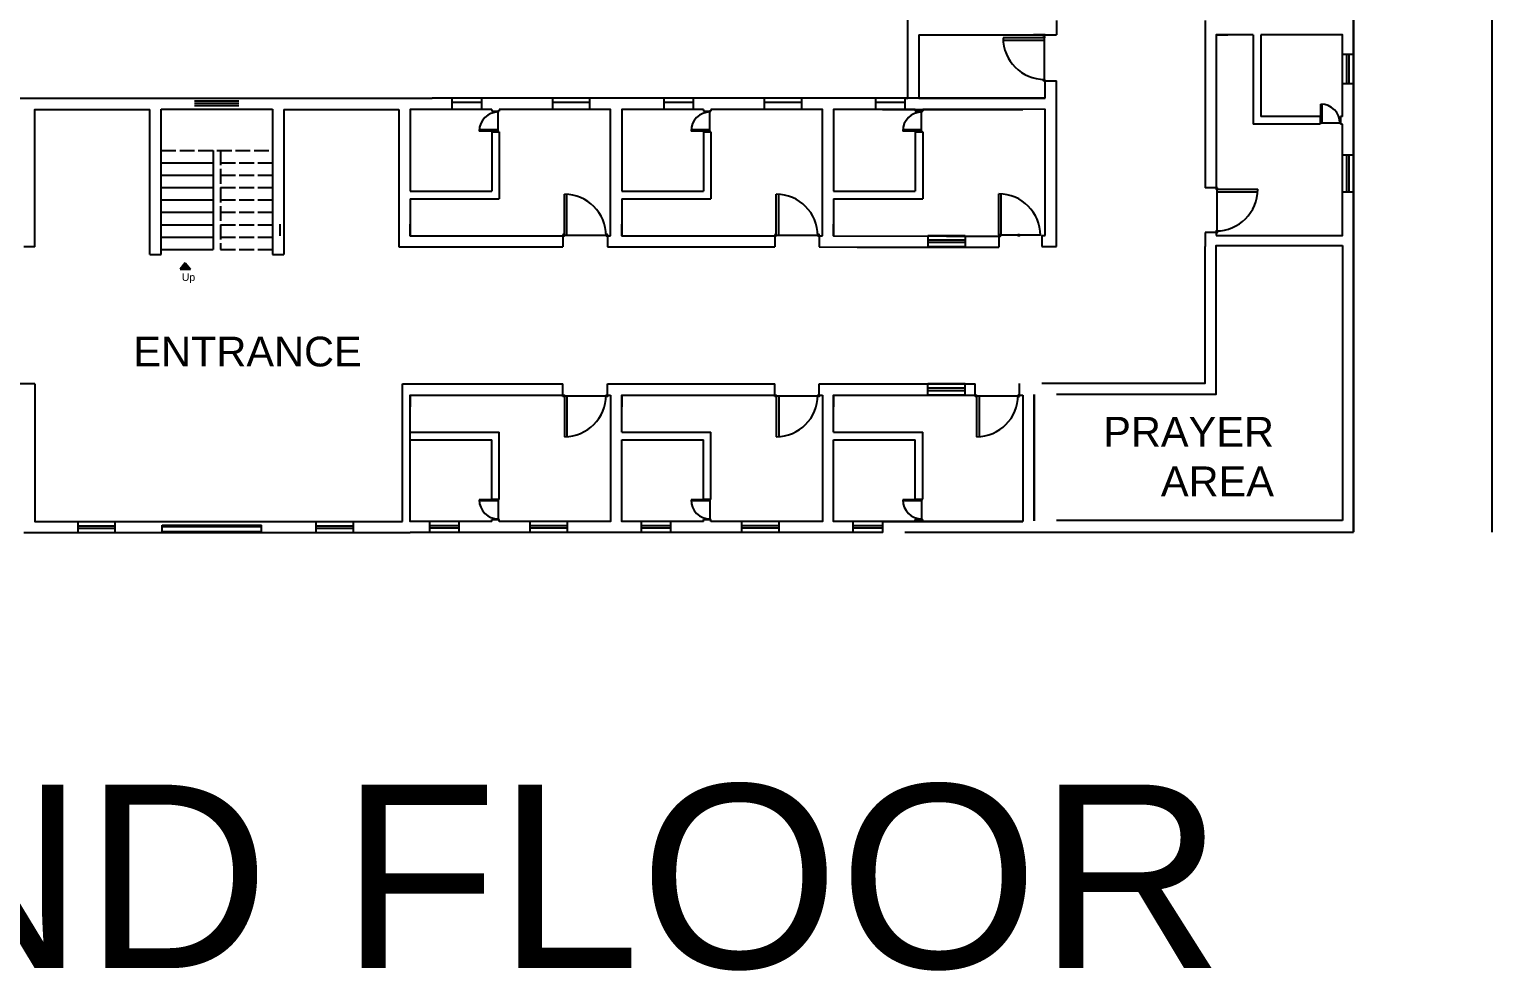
# Model space of a CAD drawing. Header units: inches. Extents: x 2900 to 18472, y 1216 to 4690.
# Drawn here: x 4232 to 5413, y 1216 to 1976 of the extents above; entities that cross this region are included whole.
import ezdxf

# ---------------------------------------------------------------- set-up
doc = ezdxf.new("R2010")
doc.units = ezdxf.units.IN
doc.header["$MEASUREMENT"] = 0
doc.linetypes.add('ACAD_ISO02W100', pattern=[15, 12, -3])
for name, color, linetype in [('Door', 32, 'Continuous'), ('Stairs', 3, 'Continuous'), ('Ventilator', 160, 'Continuous'), ('Windows', 10, 'Continuous')]:
    doc.layers.add(name, color=color, linetype=linetype)
doc.styles.get("Standard").update_dxf_attribs({"font": 'arial.ttf'})

msp = doc.modelspace()

# ---------------------------------------------------------------- hatches: boundary and pattern name
at = {"layer": 'Stairs', "true_color": 0xed1f24}
h = msp.add_hatch(color=240, dxfattribs=at)
h.dxf.hatch_style = 1
h.paths.add_polyline_path([(4362.4197, 1782.7603), (4358.2677, 1787.8259), (4354.1157, 1782.7603)])

# ---------------------------------------------------------------- linework, layer by layer
for p, q in [((5301.7846, 4570.8757), (5301.7846, 1570.8757)), ((5301.7846, 1570.4378), (5301.7846, 4570.8757)), ((5301.7846, 1570.4378), (5301.7846, 4570.8757)), ((5413.3326, 4570.8757), (5413.3326, 1570.4378)), ((4950.7846, 1972), (4950.7846, 1921)), ((5052.7846, 1972), (5043.237, 1972)), ((5190.7846, 1972), (5200.3321, 1972)), ((5220.7846, 1972), (5220.7846, 1900)), ((5226.7846, 1972), (5226.7846, 1906)), ((5052.2793, 1934.778), (5061.7846, 1934.778)), ((5052.7846, 1921), (5052.7846, 1934.778)), ((5061.7846, 1912), (5061.7846, 1934.778)), ((4950.7846, 1921), (5052.7846, 1921)), ((4236.7866, 1911.7321), (4329.7866, 1911.7321)), ((4605.7866, 1911.7321), (4605.7866, 1910.2654)), ((4605.7866, 1910.2654), (4611.7866, 1910.2654)), ((4611.7866, 1911.7321), (4611.7866, 1910.2654)), ((4776.7866, 1911.7321), (4776.7866, 1910.2654)), ((4776.7866, 1910.2654), (4782.7866, 1910.2654)), ((4782.7866, 1911.7321), (4782.7866, 1910.2654)), ((4921.2925, 1911.7321), (5034.7866, 1911.7321)), ((4947.7866, 1911.7321), (4947.7866, 1910.2654)), ((4947.7866, 1910.2654), (4953.7866, 1910.2654)), ((4953.7866, 1911.7321), (4953.7866, 1910.2654)), ((5052.7846, 1810), (5052.7846, 1912)), ((5274.7846, 1906), (5226.7846, 1906)), ((5274.7846, 1906), (5274.7846, 1900)), ((5292.7846, 1906), (5291.3178, 1906)), ((5291.3178, 1906), (5291.3178, 1900)), ((4605.7866, 1893.7321), (4605.7866, 1845.7321)), ((4605.7866, 1893.7321), (4611.7866, 1893.7321)), ((4611.7866, 1893.7321), (4611.7866, 1839.7321)), ((4776.7866, 1893.7321), (4776.7866, 1845.7321)), ((4776.7866, 1893.7321), (4782.7866, 1893.7321)), ((4782.7866, 1893.7321), (4782.7866, 1839.7321)), ((4947.7866, 1893.7321), (4947.7866, 1845.7321)), ((4947.7866, 1893.7321), (4953.7866, 1893.7321)), ((4953.7866, 1893.7321), (4953.7866, 1839.7321)), ((5274.7846, 1900), (5220.7846, 1900)), ((5292.7846, 1900), (5291.3178, 1900)), ((4539.7866, 1845.7321), (4605.7866, 1845.7321)), ((4710.7866, 1845.7321), (4776.7866, 1845.7321)), ((4881.7866, 1845.7321), (4947.7866, 1845.7321)), ((5190.7846, 1848.494), (5181.7846, 1848.494)), ((4539.7866, 1839.7321), (4611.7866, 1839.7321)), ((4710.7866, 1839.7321), (4782.7866, 1839.7321)), ((4881.7866, 1839.7321), (4953.7866, 1839.7321)), ((4434.7866, 1809.7321), (4434.7866, 1819.2797)), ((4539.7866, 1809.7321), (4539.7866, 1819.2797)), ((4710.7866, 1809.7321), (4710.7866, 1819.2797)), ((4710.7866, 1809.7321), (4710.7866, 1819.2797)), ((4881.7866, 1809.7321), (4881.7866, 1819.2797)), ((4663.2925, 1809.7321), (4663.2925, 1800.7321)), ((4699.2925, 1809.7321), (4699.2925, 1800.7321)), ((4834.2925, 1809.7321), (4834.2925, 1800.7321)), ((4870.2925, 1809.7321), (4870.2925, 1800.7321)), ((5015.2911, 1809.4947), (5015.2911, 1800.4947)), ((5050.0691, 1810), (5050.0691, 1801)), ((5190.7846, 1812.494), (5181.7846, 1812.494)), ((5292.7846, 1801.8757), (5292.7846, 1579.8757)), ((4533.7866, 1579.17), (4533.7866, 1690.17)), ((4663.2925, 1681.17), (4663.2925, 1690.17)), ((4699.2925, 1681.17), (4699.2925, 1690.17)), ((4834.2925, 1681.17), (4834.2925, 1690.17)), ((4870.2925, 1681.17), (4870.2925, 1690.17)), ((4996.0711, 1681.17), (4996.0711, 1690.17)), ((5032.0711, 1681.17), (5032.0711, 1690.6078)), ((4539.7866, 1681.17), (4539.7866, 1671.6224)), ((4539.7866, 1579.17), (4539.7866, 1681.17)), ((4710.7866, 1681.17), (4710.7866, 1671.6224)), ((4881.7866, 1681.17), (4881.7866, 1671.6224)), ((5034.7866, 1681.17), (5034.7866, 1579.17)), ((4539.7866, 1651.17), (4611.7866, 1651.17)), ((4539.7866, 1645.17), (4605.7866, 1645.17)), ((4605.7866, 1597.17), (4605.7866, 1645.17)), ((4611.7866, 1597.17), (4611.7866, 1651.17)), ((4710.7866, 1651.17), (4782.7866, 1651.17)), ((4710.7866, 1645.17), (4776.7866, 1645.17)), ((4776.7866, 1597.17), (4776.7866, 1645.17)), ((4782.7866, 1597.17), (4782.7866, 1651.17)), ((4881.7866, 1651.17), (4953.7866, 1651.17)), ((4881.7866, 1645.17), (4947.7866, 1645.17)), ((4947.7866, 1597.17), (4947.7866, 1645.17)), ((4953.7866, 1597.17), (4953.7866, 1651.17)), ((4605.7866, 1597.17), (4611.7866, 1597.17)), ((4776.7866, 1597.17), (4782.7866, 1597.17)), ((4947.7866, 1597.17), (4953.7866, 1597.17)), ((4236.7866, 1579.17), (4349.024, 1579.17)), ((4349.024, 1579.17), (4533.7866, 1579.17)), ((4605.7866, 1579.17), (4605.7866, 1580.6368)), ((4605.7866, 1580.6368), (4611.7866, 1580.6368)), ((4611.7866, 1579.17), (4611.7866, 1580.6368)), ((4776.7866, 1579.17), (4776.7866, 1580.6368)), ((4776.7866, 1580.6368), (4782.7866, 1580.6368)), ((4782.7866, 1579.17), (4782.7866, 1580.6368)), ((4921.2925, 1579.17), (5034.7866, 1579.17)), ((4947.7866, 1579.17), (4947.7866, 1580.6368)), ((4947.7866, 1580.6368), (4953.7866, 1580.6368)), ((4953.7866, 1579.17), (4953.7866, 1580.6368)), ((5292.7846, 1579.8757), (5061.7846, 1579.8757)), ((4528.7892, 1570.17), (4539.7866, 1570.17)), ((4939.4724, 1570.4378), (5301.7846, 1570.4378))]:
    msp.add_line(p, q)
for points in [[(5301.7846, 1972), (5301.7846, 2143)], [(4941.7846, 1921), (4941.7846, 2037)], [(5061.7846, 1983.494), (5061.7846, 1972)], [(5181.7846, 1983.494), (5181.7846, 1972)], [(4950.7846, 1972), (5061.7846, 1972)], [(4977.3297, 1972), (4980.7846, 1972)], [(5022.7846, 1972), (5052.7846, 1972)], [(5181.7846, 1972), (5181.7846, 1848.494)], [(5220.7846, 1972), (5190.7846, 1972)], [(5200.3321, 1972), (5190.7846, 1972), (5190.7846, 1900)], [(5292.7846, 1972), (5226.7846, 1972)], [(5292.7846, 1906), (5292.7846, 1972), (5262.7846, 1972)], [(5266.2394, 1972), (5262.7846, 1972)], [(5301.7846, 1801), (5301.7846, 1972)], [(4074.7846, 1921), (4245.7846, 1921)], [(4245.7846, 1921), (4557.7846, 1921)], [(4728.7846, 1921), (4557.7846, 1921)], [(4899.7846, 1921), (4728.7846, 1921)], [(5052.7846, 1921), (4899.7846, 1921)], [(4939.2905, 1921), (4941.7846, 1921)], [(4236.7866, 1911.7321), (4329.7866, 1911.7321)], [(4236.7866, 1800.7321), (4236.7866, 1911.7321), (4326.7866, 1911.7321)], [(4437.7866, 1911.7321), (4530.7866, 1911.7321)], [(4530.7866, 1911.7321), (4530.7866, 1845.7321)], [(4605.7866, 1911.7321), (4539.7866, 1911.7321), (4539.7866, 1881.7321)], [(4539.7866, 1911.7321), (4539.7866, 1845.7321)], [(4701.7866, 1809.7321), (4701.7866, 1911.7321), (4611.7866, 1911.7321)], [(4701.7866, 1809.7321), (4701.7866, 1911.7321), (4611.7866, 1911.7321)], [(4776.7866, 1911.7321), (4710.7866, 1911.7321), (4710.7866, 1881.7321)], [(4710.7866, 1911.7321), (4710.7866, 1845.7321)], [(4710.7866, 1911.7321), (4710.7866, 1845.7321)], [(4872.7866, 1809.7321), (4872.7866, 1911.7321), (4782.7866, 1911.7321)], [(4947.7866, 1911.7321), (4881.7866, 1911.7321), (4881.7866, 1881.7321)], [(4881.7866, 1911.7321), (4881.7866, 1845.7321)], [(5052.7846, 1912), (4953.7866, 1911.7321)], [(5061.7846, 1801), (5061.7846, 1912)], [(5190.7846, 1810), (5292.7846, 1810), (5292.7846, 1900)], [(5190.7846, 1900), (5190.7846, 1847.2721)], [(4539.7866, 1885.187), (4539.7866, 1881.7321)], [(4710.7866, 1885.187), (4710.7866, 1881.7321)], [(4710.7866, 1885.187), (4710.7866, 1881.7321)], [(4881.7866, 1885.187), (4881.7866, 1881.7321)], [(4530.7866, 1845.7321), (4530.7866, 1800.7321)], [(4539.7866, 1839.7321), (4539.7866, 1809.7321)], [(4710.7866, 1839.7321), (4710.7866, 1809.7321)], [(4710.7866, 1839.7321), (4710.7866, 1809.7321)], [(4881.7866, 1839.7321), (4881.7866, 1809.7321)], [(4539.7866, 1819.2797), (4539.7866, 1809.7321), (4611.7866, 1809.7321)], [(4710.7866, 1819.2797), (4710.7866, 1809.7321), (4782.7866, 1809.7321)], [(4881.7866, 1819.2797), (4881.7866, 1809.7321), (4973.0065, 1809.4947)], [(4611.7866, 1809.7321), (4664.5145, 1809.7321)], [(4698.0912, 1809.7321), (4701.7866, 1809.7321)], [(4782.7866, 1809.7321), (4835.5145, 1809.7321)], [(4869.0912, 1809.7321), (4872.7866, 1809.7321)], [(4973.0065, 1809.4947), (5015.2911, 1809.4947)], [(5050.0691, 1810), (5052.7846, 1810)], [(5181.7846, 1812.494), (5181.7846, 1801)], [(5190.7846, 1813.6953), (5190.7846, 1810)], [(4236.7866, 1800.7321), (4227.7866, 1800.7321)], [(4530.7866, 1800.7321), (4539.7866, 1800.7321)], [(4539.7866, 1800.7321), (4663.2925, 1800.7321)], [(4699.2925, 1800.7321), (4710.7866, 1800.7321)], [(4699.2925, 1800.7321), (4710.7866, 1800.7321)], [(4710.7866, 1800.7321), (4834.2925, 1800.7321)], [(4870.2925, 1800.7321), (4901.0065, 1800.4947)], [(4901.0065, 1800.4947), (5015.2911, 1800.4947)], [(5050.0691, 1690.8757), (5181.7846, 1690.8757), (5181.7846, 1801)], [(5050.0691, 1801), (5061.7846, 1801)], [(5061.7846, 1681.8757), (5190.7846, 1681.8757), (5190.7846, 1801.8757), (5292.7846, 1801.8757)], [(4236.7866, 1690.17), (4104.2806, 1690.17)], [(4236.7866, 1690.17), (4236.7866, 1579.17), (4326.7866, 1579.17)], [(4533.7866, 1690.17), (4663.2925, 1690.17)], [(4699.2925, 1690.17), (4710.7866, 1690.17)], [(4710.7866, 1690.17), (4834.2925, 1690.17)], [(4870.2925, 1690.17), (4881.7866, 1690.17)], [(4881.7866, 1690.17), (4996.0711, 1690.17)], [(4539.7866, 1651.17), (4539.7866, 1681.17)], [(4539.7866, 1671.6224), (4539.7866, 1681.17), (4611.7866, 1681.17)], [(4701.7866, 1681.17), (4701.7866, 1579.17), (4611.7866, 1579.17)], [(4611.7866, 1681.17), (4664.5145, 1681.17)], [(4698.0912, 1681.17), (4701.7866, 1681.17)], [(4710.7866, 1651.17), (4710.7866, 1681.17)], [(4710.7866, 1671.6224), (4710.7866, 1681.17), (4782.7866, 1681.17)], [(4872.7866, 1681.17), (4872.7866, 1579.17), (4782.7866, 1579.17)], [(4782.7866, 1681.17), (4835.5145, 1681.17)], [(4869.0912, 1681.17), (4872.7866, 1681.17)], [(4881.7866, 1651.17), (4881.7866, 1681.17)], [(4881.7866, 1671.6224), (4881.7866, 1681.17), (4953.7866, 1681.17)], [(4953.7866, 1681.17), (4996.0711, 1681.17)], [(5032.0711, 1681.17), (5034.7866, 1681.17)], [(5043.7866, 1579.6078), (5043.7866, 1681.6078)], [(5043.7866, 1681.6078), (5043.7866, 1579.6078)], [(4539.7866, 1579.17), (4539.7866, 1645.17)], [(4710.7866, 1579.17), (4710.7866, 1645.17)], [(4881.7866, 1579.17), (4881.7866, 1645.17)], [(4605.7866, 1579.17), (4539.7866, 1579.17), (4539.7866, 1609.17)], [(4539.7866, 1605.7152), (4539.7866, 1609.17)], [(4776.7866, 1579.17), (4710.7866, 1579.17), (4710.7866, 1609.17)], [(4710.7866, 1605.7152), (4710.7866, 1609.17)], [(4947.7866, 1579.17), (4881.7866, 1579.17), (4881.7866, 1609.17)], [(4881.7866, 1605.7152), (4881.7866, 1609.17)], [(5034.7866, 1579.17), (4953.7866, 1579.17)], [(4227.7866, 1570.17), (4528.7892, 1570.17)], [(4710.7866, 1570.17), (4539.7866, 1570.17)], [(4921.4744, 1570.17), (4710.7866, 1570.17)]]:
    msp.add_lwpolyline(points)
at = {"layer": 'Door'}
for p, q in [((5051.774, 1969.5561), (5018.7025, 1969.5561)), ((5051.774, 1967.5561), (5018.7025, 1967.5561)), ((5051.774, 1969.5561), (5051.774, 1936)), ((5275.3458, 1900.9093), (5275.3458, 1916.0975)), ((5276.2643, 1900.9093), (5276.2643, 1916.0975)), ((4236.7866, 1911.7321), (4301.7484, 1911.7321)), ((4610.8773, 1894.2933), (4610.8773, 1909.7042)), ((4781.8773, 1894.2933), (4781.8773, 1909.7042)), ((4952.8773, 1894.2933), (4952.8773, 1909.7042)), ((4610.8773, 1895.2118), (4595.689, 1895.2118)), ((4610.8773, 1894.2933), (4595.689, 1894.2933)), ((4781.8773, 1895.2118), (4766.689, 1895.2118)), ((4781.8773, 1894.2933), (4766.689, 1894.2933)), ((4952.8773, 1895.2118), (4937.689, 1895.2118)), ((4952.8773, 1894.2933), (4937.689, 1894.2933)), ((5275.3458, 1900.9093), (5290.7566, 1900.9093)), ((4664.5145, 1810.2374), (4664.5145, 1843.3089)), ((4666.5145, 1810.2374), (4666.5145, 1843.3089)), ((4835.5145, 1810.2374), (4835.5145, 1843.3089)), ((4837.5145, 1810.2374), (4837.5145, 1843.3089)), ((5015.2911, 1810.5053), (5015.2911, 1843.5767)), ((5017.2911, 1810.5053), (5017.2911, 1843.5767)), ((5191.2899, 1847.2721), (5224.3613, 1847.2721)), ((5191.2899, 1847.2721), (5191.2899, 1813.716)), ((5191.2899, 1845.2721), (5224.3613, 1845.2721)), ((4664.5145, 1810.2374), (4698.0705, 1810.2374)), ((4835.5145, 1810.2374), (4869.0705, 1810.2374)), ((5015.2911, 1810.5053), (5048.8472, 1810.5053)), ((4664.5145, 1680.6647), (4664.5145, 1647.5932)), ((4664.5145, 1680.6647), (4698.0705, 1680.6647)), ((4666.5145, 1680.6647), (4666.5145, 1647.5932)), ((4835.5145, 1680.6647), (4835.5145, 1647.5932)), ((4835.5145, 1680.6647), (4869.0705, 1680.6647)), ((4837.5145, 1680.6647), (4837.5145, 1647.5932)), ((4997.2931, 1680.6647), (4997.2931, 1647.5932)), ((4997.2931, 1680.6647), (5030.8491, 1680.6647)), ((4999.2931, 1680.6647), (4999.2931, 1647.5932)), ((4610.8773, 1596.6088), (4595.689, 1596.6088)), ((4610.8773, 1595.6903), (4595.689, 1595.6903)), ((4610.8773, 1596.6088), (4610.8773, 1581.198)), ((4781.8773, 1596.6088), (4766.689, 1596.6088)), ((4781.8773, 1595.6903), (4766.689, 1595.6903)), ((4781.8773, 1596.6088), (4781.8773, 1581.198)), ((4952.8773, 1596.6088), (4937.689, 1596.6088)), ((4952.8773, 1595.6903), (4937.689, 1595.6903)), ((4952.8773, 1596.6088), (4952.8773, 1581.198))]:
    msp.add_line(p, q, dxfattribs=at)
for points in [[(5051.2687, 1970.778), (5052.2793, 1970.778), (5052.2793, 1969.5561), (5051.2687, 1969.5561)], [(5051.2687, 1936), (5052.2793, 1936), (5052.2793, 1934.778), (5051.2687, 1934.778)], [(4610.6452, 1909.7042), (4611.1093, 1909.7042), (4611.1093, 1910.2654), (4610.6452, 1910.2654)], [(4781.6452, 1909.7042), (4782.1093, 1909.7042), (4782.1093, 1910.2654), (4781.6452, 1910.2654)], [(4952.6452, 1909.7042), (4953.1093, 1909.7042), (4953.1093, 1910.2654), (4952.6452, 1910.2654)], [(4610.6452, 1893.7321), (4611.1093, 1893.7321), (4611.1093, 1894.2933), (4610.6452, 1894.2933)], [(4781.6452, 1893.7321), (4782.1093, 1893.7321), (4782.1093, 1894.2933), (4781.6452, 1894.2933)], [(4952.6452, 1893.7321), (4953.1093, 1893.7321), (4953.1093, 1894.2933), (4952.6452, 1894.2933)], [(5274.7846, 1901.1413), (5274.7846, 1900.6772), (5275.3458, 1900.6772), (5275.3458, 1901.1413)], [(5290.7566, 1901.1413), (5290.7566, 1900.6772), (5291.3178, 1900.6772), (5291.3178, 1901.1413)], [(5191.7952, 1848.494), (5190.7846, 1848.494), (5190.7846, 1847.2721), (5191.7952, 1847.2721)], [(4663.2925, 1810.7427), (4663.2925, 1809.7321), (4664.5145, 1809.7321), (4664.5145, 1810.7427)], [(4698.0705, 1810.7427), (4698.0705, 1809.7321), (4699.2925, 1809.7321), (4699.2925, 1810.7427)], [(4834.2925, 1810.7427), (4834.2925, 1809.7321), (4835.5145, 1809.7321), (4835.5145, 1810.7427)], [(4869.0705, 1810.7427), (4869.0705, 1809.7321), (4870.2925, 1809.7321), (4870.2925, 1810.7427)], [(5015.2911, 1810.5053), (5015.2911, 1809.4947), (5016.513, 1809.4947), (5016.513, 1810.5053)], [(5032.0711, 1810.7427), (5032.0711, 1809.7321), (5030.8491, 1809.7321), (5030.8491, 1810.7427)], [(5191.7952, 1813.716), (5190.7846, 1813.716), (5190.7846, 1812.494), (5191.7952, 1812.494)], [(4663.2925, 1680.1594), (4663.2925, 1681.17), (4664.5145, 1681.17), (4664.5145, 1680.1594)], [(4698.0705, 1680.1594), (4698.0705, 1681.17), (4699.2925, 1681.17), (4699.2925, 1680.1594)], [(4834.2925, 1680.1594), (4834.2925, 1681.17), (4835.5145, 1681.17), (4835.5145, 1680.1594)], [(4869.0705, 1680.1594), (4869.0705, 1681.17), (4870.2925, 1681.17), (4870.2925, 1680.1594)], [(4996.0711, 1680.1594), (4996.0711, 1681.17), (4997.2931, 1681.17), (4997.2931, 1680.1594)], [(5032.0711, 1680.1594), (5032.0711, 1681.17), (5030.8491, 1681.17), (5030.8491, 1680.1594)], [(4610.6452, 1597.17), (4611.1093, 1597.17), (4611.1093, 1596.6088), (4610.6452, 1596.6088)], [(4781.6452, 1597.17), (4782.1093, 1597.17), (4782.1093, 1596.6088), (4781.6452, 1596.6088)], [(4952.6452, 1597.17), (4953.1093, 1597.17), (4953.1093, 1596.6088), (4952.6452, 1596.6088)], [(4610.6452, 1581.198), (4611.1093, 1581.198), (4611.1093, 1580.6368), (4610.6452, 1580.6368)], [(4781.6452, 1581.198), (4782.1093, 1581.198), (4782.1093, 1580.6368), (4781.6452, 1580.6368)], [(4952.6452, 1581.198), (4953.1093, 1581.198), (4953.1093, 1580.6368), (4952.6452, 1580.6368)]]:
    msp.add_lwpolyline(points, close=True, dxfattribs=at)
for centre, radius, start, end in [((5052.2793, 1969.5561), 33.5767, 180, 270), ((5275.3458, 1900.6772), 15.4203, 0, 90), ((4611.1093, 1894.2933), 15.4203, 90, 180), ((4782.1093, 1894.2933), 15.4203, 90, 180), ((4953.1093, 1894.2933), 15.4203, 90, 180), ((4664.5145, 1809.7321), 33.5767, 0, 90), ((4835.5145, 1809.7321), 33.5767, 0, 90), ((5015.2911, 1810), 33.5767, 0, 90), ((5190.7846, 1847.2721), 33.5767, 270, 0), ((4664.5145, 1681.17), 33.5767, 270, 0), ((4835.5145, 1681.17), 33.5767, 270, 0), ((4997.2931, 1681.17), 33.5767, 270, 0), ((4611.1093, 1596.6088), 15.4203, 180, 270), ((4782.1093, 1596.6088), 15.4203, 180, 270), ((4953.1093, 1596.6088), 15.4203, 180, 270)]:
    msp.add_arc(centre, radius, start, end, dxfattribs=at)
at = {"layer": 'Stairs'}
for p, q in [((4329.7866, 1794.7321), (4329.7866, 1911.7321)), ((4338.7866, 1794.7321), (4338.7866, 1912)), ((4338.7866, 1912), (4428.7866, 1912)), ((4428.7866, 1912), (4428.7866, 1794.7321)), ((4437.7866, 1911.7321), (4437.7866, 1794.7321)), ((4380.7866, 1878.7321), (4380.7866, 1798.7321)), ((4338.7866, 1868.7321), (4380.7866, 1868.7321)), ((4338.7866, 1858.7321), (4380.7866, 1858.7321)), ((4338.7866, 1848.7321), (4380.7866, 1848.7321)), ((4338.7866, 1838.7321), (4380.7866, 1838.7321)), ((4338.7866, 1828.7321), (4380.7866, 1828.7321)), ((4338.7866, 1818.7321), (4380.7866, 1818.7321)), ((4338.7866, 1808.7321), (4380.7866, 1808.7321)), ((4338.7866, 1798.7321), (4380.7866, 1798.7321)), ((4329.7866, 1794.7321), (4338.7866, 1794.7321)), ((4358.2677, 1787.8259), (4354.1157, 1782.7603)), ((4358.2677, 1787.8259), (4362.4197, 1782.7603)), ((4428.7866, 1794.7321), (4437.7866, 1794.7321)), ((4354.1157, 1782.7603), (4362.4197, 1782.7603))]:
    msp.add_line(p, q, dxfattribs=at)
at = {"layer": 'Stairs', "linetype": 'ACAD_ISO02W100'}
for p, q in [((4338.7866, 1878.7321), (4428.7866, 1878.7321)), ((4386.7866, 1878.7321), (4386.7866, 1798.7321)), ((4386.7866, 1868.7321), (4428.7866, 1868.7321)), ((4386.7866, 1858.7321), (4428.7866, 1858.7321)), ((4386.7866, 1848.7321), (4428.7866, 1848.7321)), ((4386.7866, 1838.7321), (4428.7866, 1838.7321)), ((4386.7866, 1828.7321), (4428.7866, 1828.7321)), ((4386.7866, 1818.7321), (4428.7866, 1818.7321)), ((4386.7866, 1808.7321), (4428.7866, 1808.7321)), ((4386.7866, 1798.7321), (4428.7866, 1798.7321))]:
    msp.add_line(p, q, dxfattribs=at)
at = {"layer": 'Ventilator'}
for p, q in [((4654.8227, 1921), (4654.8227, 1912)), ((4684.8227, 1921), (4654.8227, 1921)), ((4684.8227, 1917.5), (4654.8227, 1917.5)), ((4684.8227, 1921), (4684.8227, 1912)), ((4825.8227, 1921), (4825.8227, 1912)), ((4855.8227, 1921), (4825.8227, 1921)), ((4855.8227, 1917.5), (4825.8227, 1917.5)), ((4855.8227, 1921), (4855.8227, 1912)), ((5301.7846, 1874.9619), (5292.7846, 1874.9619)), ((5292.7846, 1844.9619), (5292.7846, 1874.9619)), ((5296.2846, 1844.9619), (5296.2846, 1874.9619)), ((5298.2846, 1844.9619), (5298.2846, 1874.9619)), ((5301.7846, 1844.9619), (5301.7846, 1874.9619)), ((5301.7846, 1844.9619), (5292.7846, 1844.9619)), ((4958.0711, 1809.7321), (4958.0711, 1800.7321)), ((4988.0711, 1809.7321), (4958.0711, 1809.7321)), ((4988.0711, 1809.7321), (4988.0711, 1800.7321)), ((4988.0711, 1806.2321), (4958.0711, 1806.2321)), ((4988.0711, 1804.2321), (4958.0711, 1804.2321)), ((4988.0711, 1800.7321), (4958.0711, 1800.7321)), ((4958.0711, 1681.17), (4958.0711, 1690.17)), ((4988.0711, 1690.17), (4958.0711, 1690.17)), ((4988.0711, 1681.17), (4988.0711, 1690.17)), ((4988.0711, 1686.67), (4958.0711, 1686.67)), ((4988.0711, 1684.67), (4958.0711, 1684.67)), ((4988.0711, 1681.17), (4958.0711, 1681.17)), ((4271.7484, 1570.17), (4271.7484, 1579.17)), ((4271.7484, 1579.17), (4301.7484, 1579.17)), ((4271.7484, 1575.67), (4301.7484, 1575.67)), ((4271.7484, 1573.67), (4301.7484, 1573.67)), ((4301.7484, 1570.17), (4301.7484, 1579.17)), ((4464.0626, 1570.17), (4464.0626, 1579.17)), ((4464.0626, 1579.17), (4494.0626, 1579.17)), ((4464.0626, 1575.67), (4494.0626, 1575.67)), ((4464.0626, 1573.67), (4494.0626, 1573.67)), ((4494.0626, 1570.17), (4494.0626, 1579.17)), ((4636.8247, 1570.17), (4636.8247, 1579.17)), ((4666.8247, 1579.17), (4636.8247, 1579.17)), ((4666.8247, 1575.67), (4636.8247, 1575.67)), ((4666.8247, 1573.67), (4636.8247, 1573.67)), ((4666.8247, 1570.17), (4666.8247, 1579.17)), ((4807.8247, 1570.17), (4807.8247, 1579.17)), ((4837.8247, 1579.17), (4807.8247, 1579.17)), ((4837.8247, 1575.67), (4807.8247, 1575.67)), ((4837.8247, 1573.67), (4807.8247, 1573.67)), ((4837.8247, 1570.17), (4837.8247, 1579.17)), ((4271.7484, 1570.17), (4301.7484, 1570.17)), ((4464.0626, 1570.17), (4494.0626, 1570.17)), ((4666.8247, 1570.17), (4636.8247, 1570.17))]:
    msp.add_line(p, q, dxfattribs=at)
at = {"layer": 'Windows'}
for p, q in [((5301.7846, 1956.1055), (5292.7846, 1956.1055)), ((5292.7846, 1932.3122), (5292.7846, 1956.1055)), ((5296.2846, 1932.3122), (5296.2846, 1956.1055)), ((5298.2846, 1932.3122), (5298.2846, 1956.1055)), ((5301.7846, 1932.3122), (5301.7846, 1956.1055)), ((5301.7846, 1932.3122), (5292.7846, 1932.3122)), ((4365.6368, 1918.7321), (4401.6461, 1918.7321)), ((4365.6368, 1916.7321), (4401.6461, 1916.7321)), ((4401.6368, 1914.7321), (4365.6368, 1914.7321)), ((4573.6791, 1921), (4573.6791, 1912)), ((4597.4724, 1921), (4573.6791, 1921)), ((4597.4724, 1917.5), (4573.6791, 1917.5)), ((4597.4724, 1921), (4597.4724, 1912)), ((4744.6791, 1921), (4744.6791, 1912)), ((4768.4724, 1921), (4744.6791, 1921)), ((4768.4724, 1917.5), (4744.6791, 1917.5)), ((4768.4724, 1921), (4768.4724, 1912)), ((4915.6791, 1921), (4915.6791, 1912)), ((4939.4724, 1921), (4915.6791, 1921)), ((4939.4724, 1917.5), (4915.6791, 1917.5)), ((4939.4724, 1921), (4939.4724, 1912)), ((4251.0987, 1911.7321), (4274.892, 1911.7321)), ((4339.7298, 1576.17), (4419.7303, 1576.17)), ((4339.7298, 1570.17), (4339.7298, 1576.17)), ((4339.7298, 1575.17), (4419.7314, 1575.17)), ((4339.7298, 1571.17), (4419.7314, 1571.17)), ((4419.7325, 1570.17), (4419.7303, 1576.17)), ((4555.6811, 1570.17), (4555.6811, 1579.17)), ((4579.4744, 1579.17), (4555.6811, 1579.17)), ((4579.4744, 1575.67), (4555.6811, 1575.67)), ((4579.4744, 1573.67), (4555.6811, 1573.67)), ((4579.4744, 1570.17), (4579.4744, 1579.17)), ((4726.6811, 1570.17), (4726.6811, 1579.17)), ((4750.4744, 1579.17), (4726.6811, 1579.17)), ((4750.4744, 1575.67), (4726.6811, 1575.67)), ((4750.4744, 1573.67), (4726.6811, 1573.67)), ((4750.4744, 1570.17), (4750.4744, 1579.17)), ((4897.6811, 1570.17), (4897.6811, 1579.17)), ((4921.4744, 1579.17), (4897.6811, 1579.17)), ((4921.4744, 1575.67), (4897.6811, 1575.67)), ((4921.4744, 1573.67), (4897.6811, 1573.67)), ((4921.4744, 1570.17), (4921.4744, 1579.17)), ((4339.7298, 1570.17), (4419.7325, 1570.17)), ((4579.4744, 1570.17), (4555.6811, 1570.17)), ((4750.4744, 1570.17), (4726.6811, 1570.17))]:
    msp.add_line(p, q, dxfattribs=at)

# ---------------------------------------------------------------- texts
for s, width, gutter_width, insert, char_height, attachment_point in [('ENTRANCE', 117.950948, 1, (4316.3843, 1728.3008), 24, 1), ('PRAYER AREA', 117.950948, 1, (5237.4472, 1663.5691), 24, 3), ('GROUND FLOOR', 5643.155987, 3.0868, (3506.4126, 1366.7116), 148.167687, 1)]:
    msp.add_mtext_dynamic_manual_height_columns(s, width=width, gutter_width=gutter_width, heights=[0], dxfattribs=dict(insert=insert, char_height=char_height, attachment_point=attachment_point))
at = {"layer": 'Stairs', "insert": (4355.5353, 1779.356), "char_height": 6, "attachment_point": 1}
msp.add_mtext_dynamic_manual_height_columns('Up', width=6.913766, gutter_width=1, heights=[0], dxfattribs=at)

doc.saveas('drawing.dxf')
